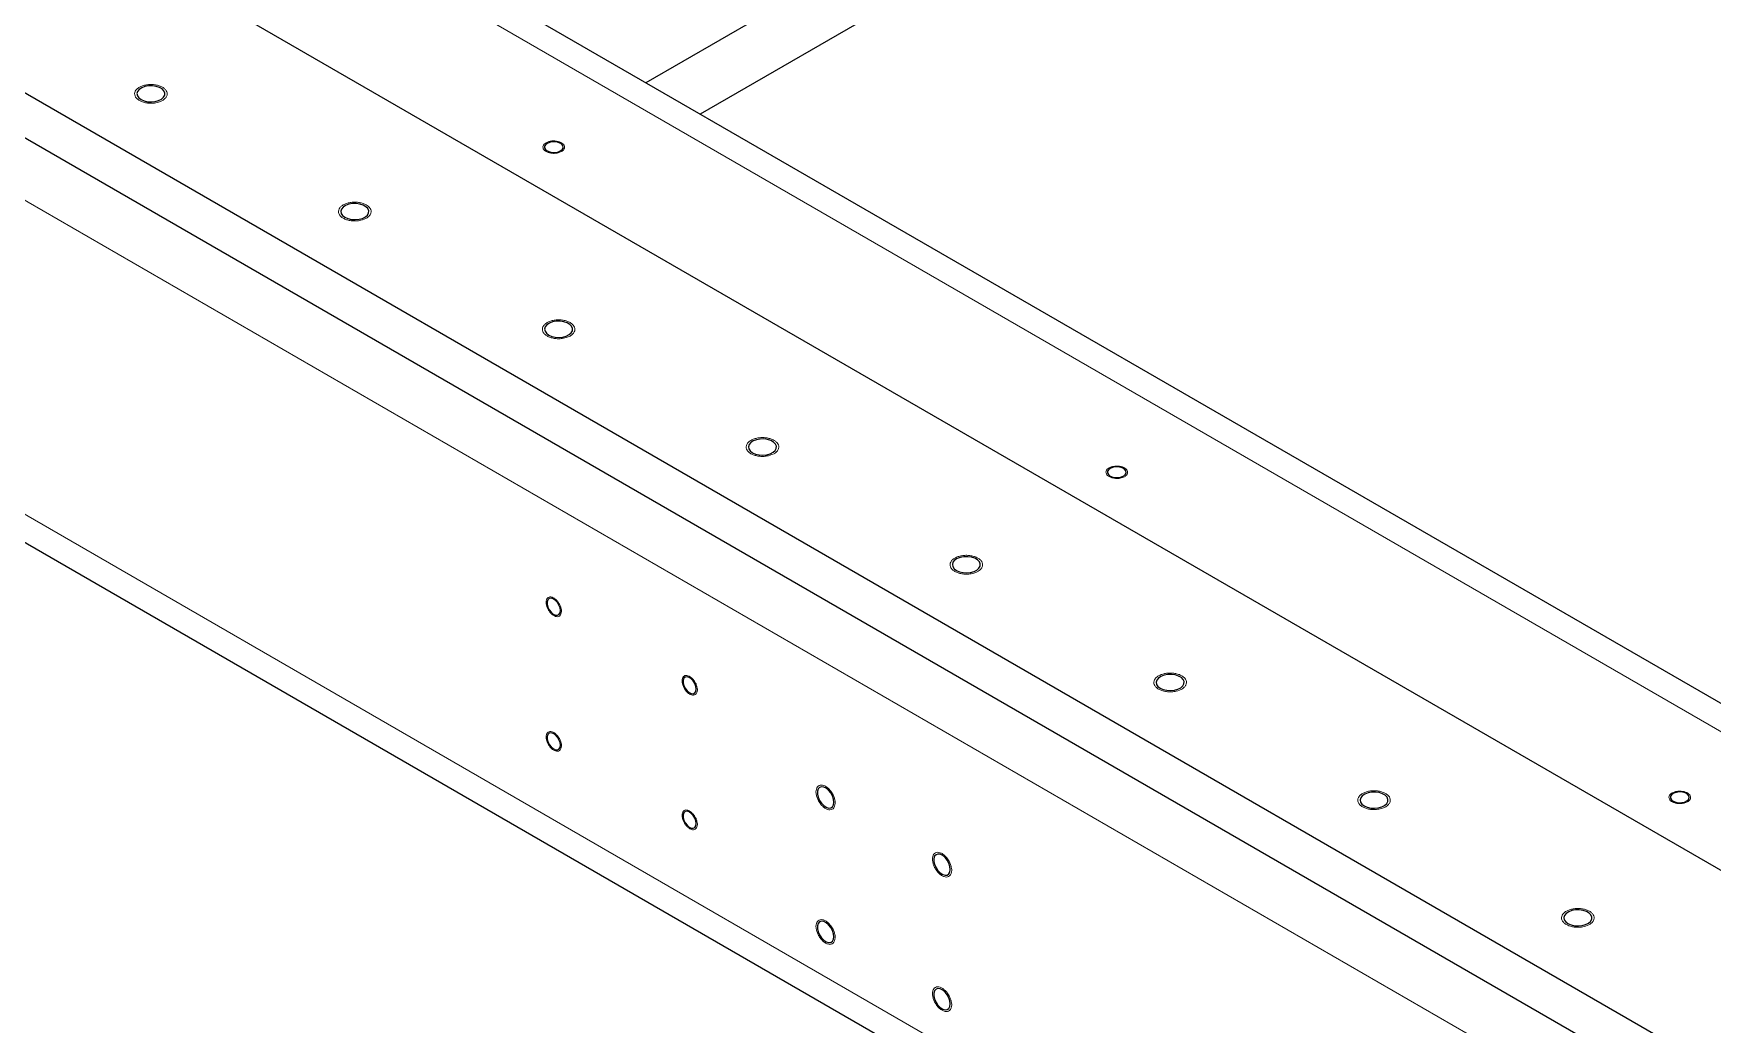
# Model space of a CAD drawing. Header units: millimetres. Extents: x 30 to 8380, y 30 to 5898.
# Drawn here: x 1380.2 to 1686, y 4730 to 4910.3 of the extents above; entities that cross this region are included whole.
import ezdxf

# ---------------------------------------------------------------- set-up
doc = ezdxf.new("R2010")
doc.units = ezdxf.units.MM
doc.header["$LTSCALE"] = 10

msp = doc.modelspace()

# ---------------------------------------------------------------- linework, layer by layer
at = {"color": 8, "linetype": 'Continuous', "lineweight": 18}
for p, q in [((412.5368818, 5519.330499), (2031.8114107, 4584.5432109)), ((352.4328054, 5472.385042), (1971.7073343, 4537.597754)), ((1327.1795033, 4852.5178941), (1611.1251746, 4688.5995472))]:
    msp.add_line(p, q, dxfattribs=at)
at = {"color": 7, "linetype": 'Continuous', "lineweight": 25}
for p, q in [((2039.3108012, 4585.2858317), (420.0362723, 5520.0731197)), ((1995.7489649, 4580.0542933), (383.5455038, 5510.7595408)), ((351.7256986, 5492.3903583), (1963.9291597, 4561.6851108)), ((351.7256986, 5484.2249502), (1963.9291597, 4553.5197027)), ((1666.794059, 5002.4441551), (1491.743576, 4901.3896623)), ((1676.695163, 4996.7283695), (1501.64468, 4895.6738767)), ((1327.1795033, 4847.4439769), (1609.7319139, 4684.3299422))]:
    msp.add_line(p, q, dxfattribs=at)
at = {"color": 7, "linetype": 'Continuous', "lineweight": 25, "flags": 128}
for points in [[(1399.7993697, 4898.3309957), (1400.352711, 4898.0887589), (1400.9987427, 4897.941688), (1401.6895518, 4897.9006906), (1402.3739041, 4897.9688072), (1403.0010443, 4898.140986), (1403.5244602, 4898.4044572), (1403.9053326, 4898.7396805), (1404.1154138, 4899.1217937), (1404.1391231, 4899.5224574), (1403.974702, 4899.9119562), (1403.634345, 4900.2614026), (1403.1432948, 4900.5448798), (1402.5379703, 4900.7413638), (1401.8632656, 4900.836282), (1401.1692205, 4900.8225949), (1400.5073092, 4900.7013176), (1399.9266226, 4900.4814447), (1399.4702276, 4900.1792831), (1399.1719729, 4899.8172428), (1399.0539786, 4899.4221746), (1399.1249959, 4899.023379), (1399.3797578, 4898.6504328), (1399.7993697, 4898.3309957)], [(1473.762739, 4888.9817958), (1474.2181864, 4888.7940716), (1474.7545431, 4888.7018901), (1475.3136866, 4888.7152407), (1475.8350251, 4888.8326765), (1476.2620635, 4889.0414717), (1476.5485254, 4889.319), (1476.6633683, 4889.6351868), (1476.5941473, 4889.9557686), (1476.3483634, 4890.2460052), (1475.9526511, 4890.474445), (1475.4498921, 4890.616333), (1474.8945681, 4890.6562935), (1474.346857, 4890.5899961), (1473.8661119, 4890.4246251), (1473.5044288, 4890.1781011), (1473.3010019, 4889.8771388), (1473.2778756, 4889.5543521), (1473.4375559, 4889.24472), (1473.762739, 4888.9817958)], [(1436.9224757, 4876.9002828), (1437.475817, 4876.658046), (1438.1218488, 4876.5109751), (1438.8126579, 4876.4699776), (1439.4970101, 4876.5380943), (1440.1241503, 4876.7102731), (1440.6475662, 4876.9737443), (1441.0284386, 4877.3089676), (1441.2385198, 4877.6910808), (1441.2622291, 4878.0917445), (1441.0978081, 4878.4812432), (1440.7574511, 4878.8306896), (1440.2664008, 4879.1141669), (1439.6610763, 4879.3106508), (1438.9863716, 4879.4055691), (1438.2923265, 4879.391882), (1437.6304152, 4879.2706047), (1437.0497286, 4879.0507317), (1436.5933336, 4878.7485702), (1436.2950789, 4878.3865298), (1436.1770846, 4877.9914617), (1436.2481019, 4877.5926661), (1436.5028638, 4877.2197199), (1436.9224757, 4876.9002828)], [(1474.0455817, 4855.4695698), (1474.598923, 4855.227333), (1475.2449548, 4855.0802621), (1475.9357639, 4855.0392647), (1476.6201161, 4855.1073813), (1477.2472563, 4855.2795601), (1477.7706722, 4855.5430314), (1478.1515446, 4855.8782546), (1478.3616258, 4856.2603679), (1478.3853351, 4856.6610316), (1478.2209141, 4857.0505303), (1477.8805571, 4857.3999767), (1477.3895068, 4857.683454), (1476.7841823, 4857.8799379), (1476.1094776, 4857.9748561), (1475.4154326, 4857.961169), (1474.7535213, 4857.8398917), (1474.1728347, 4857.6200188), (1473.7164396, 4857.3178572), (1473.4181849, 4856.9558169), (1473.3001906, 4856.5607488), (1473.371208, 4856.1619531), (1473.6259698, 4855.7890069), (1474.0455817, 4855.4695698)], [(1511.1686878, 4834.0388569), (1511.722029, 4833.7966201), (1512.3680608, 4833.6495492), (1513.0588699, 4833.6085518), (1513.7432222, 4833.6766684), (1514.3703623, 4833.8488472), (1514.8937783, 4834.1123184), (1515.2746506, 4834.4475417), (1515.4847318, 4834.8296549), (1515.5084411, 4835.2303186), (1515.3440201, 4835.6198173), (1515.0036631, 4835.9692638), (1514.5126128, 4836.252741), (1513.9072883, 4836.4492249), (1513.2325836, 4836.5441432), (1512.5385386, 4836.5304561), (1511.8766273, 4836.4091788), (1511.2959407, 4836.1893059), (1510.8395456, 4835.8871443), (1510.5412909, 4835.525104), (1510.4232966, 4835.1300358), (1510.494314, 4834.7312402), (1510.7490758, 4834.358294), (1511.1686878, 4834.0388569)], [(1576.2932223, 4829.7922077), (1576.7486696, 4829.6044835), (1577.2850264, 4829.512302), (1577.8441699, 4829.5256526), (1578.3655084, 4829.6430884), (1578.7925467, 4829.8518836), (1579.0790087, 4830.1294119), (1579.1938516, 4830.4455987), (1579.1246306, 4830.7661805), (1578.8788467, 4831.0564171), (1578.4831344, 4831.2848569), (1577.9803754, 4831.4267449), (1577.4250514, 4831.4667054), (1576.8773403, 4831.400408), (1576.3965951, 4831.235037), (1576.0349121, 4830.988513), (1575.8314852, 4830.6875507), (1575.8083588, 4830.364764), (1575.9680392, 4830.0551319), (1576.2932223, 4829.7922077)], [(1548.2917938, 4812.608144), (1548.845135, 4812.3659072), (1549.4911668, 4812.2188363), (1550.1819759, 4812.1778388), (1550.8663282, 4812.2459555), (1551.4934683, 4812.4181343), (1552.0168843, 4812.6816055), (1552.3977566, 4813.0168287), (1552.6078378, 4813.398942), (1552.6315471, 4813.7996057), (1552.4671261, 4814.1891044), (1552.1267691, 4814.5385508), (1551.6357189, 4814.8220281), (1551.0303943, 4815.018512), (1550.3556896, 4815.1134303), (1549.6616446, 4815.0997432), (1548.9997333, 4814.9784659), (1548.4190467, 4814.7585929), (1547.9626516, 4814.4564314), (1547.6643969, 4814.094391), (1547.5464027, 4813.6993229), (1547.61742, 4813.3005273), (1547.8721819, 4812.9275811), (1548.2917938, 4812.608144)], [(1476.1669021, 4805.2949881), (1476.10177, 4805.7833097), (1475.9134318, 4806.293914), (1475.6222968, 4806.771469), (1475.2599141, 4807.1642244), (1474.8655535, 4807.4296189), (1474.4819499, 4807.538893), (1474.1506729, 4807.4802051), (1473.9076214, 4807.2599149), (1473.7791339, 4806.9018943), (1473.7791339, 4806.4449404), (1473.9076214, 4805.9385713), (1474.1506729, 4805.4376598), (1474.4819499, 4804.9964876), (1474.8655535, 4804.6628624), (1475.2599141, 4804.4729378), (1475.6222968, 4804.447295), (1475.9134318, 4804.5887128), (1476.10177, 4804.8818664), (1476.1669021, 4805.2949881)], [(1500.9156394, 4791.0078462), (1500.8505073, 4791.4961677), (1500.6621691, 4792.006772), (1500.3710342, 4792.4843271), (1500.0086515, 4792.8770825), (1499.6142908, 4793.142477), (1499.2306873, 4793.251751), (1498.8994102, 4793.1930631), (1498.6563587, 4792.9727729), (1498.5278712, 4792.6147524), (1498.5278712, 4792.1577985), (1498.6563587, 4791.6514293), (1498.8994102, 4791.1505179), (1499.2306873, 4790.7093456), (1499.6142908, 4790.3757205), (1500.0086515, 4790.1857959), (1500.3710342, 4790.1601531), (1500.6621691, 4790.3015709), (1500.8505073, 4790.5947245), (1500.9156394, 4791.0078462)], [(1585.4148998, 4791.177431), (1585.968241, 4790.9351942), (1586.6142728, 4790.7881233), (1587.3050819, 4790.7471259), (1587.9894342, 4790.8152425), (1588.6165743, 4790.9874213), (1589.1399903, 4791.2508926), (1589.5208626, 4791.5861158), (1589.7309438, 4791.9682291), (1589.7546531, 4792.3688928), (1589.5902321, 4792.7583915), (1589.2498751, 4793.1078379), (1588.7588249, 4793.3913152), (1588.1535003, 4793.5877991), (1587.4787957, 4793.6827173), (1586.7847506, 4793.6690302), (1586.1228393, 4793.5477529), (1585.5421527, 4793.32788), (1585.0857577, 4793.0257184), (1584.7875029, 4792.6636781), (1584.6695087, 4792.2686099), (1584.740526, 4791.8698143), (1584.9952879, 4791.4968681), (1585.4148998, 4791.177431)], [(1476.1669021, 4780.7987638), (1476.10177, 4781.2870853), (1475.9134318, 4781.7976896), (1475.6222968, 4782.2752447), (1475.2599141, 4782.6680001), (1474.8655535, 4782.9333946), (1474.4819499, 4783.0426686), (1474.1506729, 4782.9839807), (1473.9076214, 4782.7636905), (1473.7791339, 4782.40567), (1473.7791339, 4781.9487161), (1473.9076214, 4781.4423469), (1474.1506729, 4780.9414355), (1474.4819499, 4780.5002632), (1474.8655535, 4780.1666381), (1475.2599141, 4779.9767135), (1475.6222968, 4779.9510707), (1475.9134318, 4780.0924885), (1476.10177, 4780.3856421), (1476.1669021, 4780.7987638)], [(1525.9648972, 4770.4231614), (1525.8981408, 4770.9731432), (1525.7038032, 4771.5513321), (1525.3991522, 4772.1063533), (1525.0112574, 4772.5888908), (1524.5745848, 4772.956069), (1524.1279349, 4773.1752626), (1523.7109943, 4773.2269951), (1523.3608101, 4773.10667), (1523.1084977, 4772.8249787), (1522.9764762, 4772.4069507), (1522.9764762, 4771.8897295), (1523.1084977, 4771.3192727), (1523.3608101, 4770.7462676), (1523.7109943, 4770.2216285), (1524.1279349, 4769.7919717), (1524.5745848, 4769.4954742), (1525.0112574, 4769.3584811), (1525.3991522, 4769.3931647), (1525.7038032, 4769.5964434), (1525.8981408, 4769.9502548), (1525.9648972, 4770.4231614)], [(1622.5380058, 4769.7467181), (1623.091347, 4769.5044813), (1623.7373788, 4769.3574104), (1624.4281879, 4769.316413), (1625.1125402, 4769.3845296), (1625.7396804, 4769.5567084), (1626.2630963, 4769.8201796), (1626.6439687, 4770.1554029), (1626.8540499, 4770.5375161), (1626.8777591, 4770.9381798), (1626.7133381, 4771.3276785), (1626.3729811, 4771.677125), (1625.8819309, 4771.9606022), (1625.2766063, 4772.1570861), (1624.6019017, 4772.2520044), (1623.9078566, 4772.2383173), (1623.2459453, 4772.11704), (1622.6652587, 4771.8971671), (1622.2088637, 4771.5950055), (1621.9106089, 4771.2329652), (1621.7926147, 4770.837897), (1621.863632, 4770.4391014), (1622.1183939, 4770.0661552), (1622.5380058, 4769.7467181)], [(1678.8237056, 4770.6026196), (1679.2791529, 4770.4148954), (1679.8155096, 4770.3227139), (1680.3746532, 4770.3360645), (1680.8959917, 4770.4535003), (1681.32303, 4770.6622955), (1681.609492, 4770.9398237), (1681.7243349, 4771.2560106), (1681.6551138, 4771.5765924), (1681.4093299, 4771.866829), (1681.0136177, 4772.0952688), (1680.5108587, 4772.2371568), (1679.9555346, 4772.2771173), (1679.4078236, 4772.2108199), (1678.9270784, 4772.0454489), (1678.5653954, 4771.7989249), (1678.3619685, 4771.4979626), (1678.3388421, 4771.1751759), (1678.4985224, 4770.8655438), (1678.8237056, 4770.6026196)], [(1500.9156394, 4766.5116218), (1500.8505073, 4766.9999434), (1500.6621691, 4767.5105477), (1500.3710342, 4767.9881027), (1500.0086515, 4768.3808581), (1499.6142908, 4768.6462526), (1499.2306873, 4768.7555267), (1498.8994102, 4768.6968388), (1498.6563587, 4768.4765486), (1498.5278712, 4768.118528), (1498.5278712, 4767.6615741), (1498.6563587, 4767.155205), (1498.8994102, 4766.6542935), (1499.2306873, 4766.2131213), (1499.6142908, 4765.8794961), (1500.0086515, 4765.6895715), (1500.3710342, 4765.6639287), (1500.6621691, 4765.8053465), (1500.8505073, 4766.0985001), (1500.9156394, 4766.5116218)], [(1547.1781006, 4758.1770397), (1547.1113442, 4758.7270216), (1546.9170066, 4759.3052104), (1546.6123556, 4759.8602316), (1546.2244608, 4760.3427691), (1545.7877883, 4760.7099473), (1545.3411383, 4760.9291409), (1544.9241977, 4760.9808734), (1544.5740135, 4760.8605484), (1544.3217011, 4760.578857), (1544.1896796, 4760.160829), (1544.1896796, 4759.6436079), (1544.3217011, 4759.073151), (1544.5740135, 4758.500146), (1544.9241977, 4757.9755068), (1545.3411383, 4757.5458501), (1545.7877883, 4757.2493525), (1546.2244608, 4757.1123594), (1546.6123556, 4757.147043), (1546.9170066, 4757.3503217), (1547.1113442, 4757.7041331), (1547.1781006, 4758.1770397)], [(1525.9648972, 4745.926937), (1525.8981408, 4746.4769189), (1525.7038032, 4747.0551077), (1525.3991522, 4747.6101289), (1525.0112574, 4748.0926664), (1524.5745848, 4748.4598446), (1524.1279349, 4748.6790382), (1523.7109943, 4748.7307708), (1523.3608101, 4748.6104457), (1523.1084977, 4748.3287544), (1522.9764762, 4747.9107263), (1522.9764762, 4747.3935052), (1523.1084977, 4746.8230483), (1523.3608101, 4746.2500433), (1523.7109943, 4745.7254041), (1524.1279349, 4745.2957474), (1524.5745848, 4744.9992499), (1525.0112574, 4744.8622567), (1525.3991522, 4744.8969403), (1525.7038032, 4745.100219), (1525.8981408, 4745.4540305), (1525.9648972, 4745.926937)], [(1659.6611118, 4748.3160052), (1660.214453, 4748.0737684), (1660.8604848, 4747.9266975), (1661.5512939, 4747.8857), (1662.2356462, 4747.9538167), (1662.8627864, 4748.1259955), (1663.3862023, 4748.3894667), (1663.7670747, 4748.7246899), (1663.9771559, 4749.1068032), (1664.0008652, 4749.5074669), (1663.8364441, 4749.8969656), (1663.4960871, 4750.246412), (1663.0050369, 4750.5298893), (1662.3997124, 4750.7263732), (1661.7250077, 4750.8212914), (1661.0309626, 4750.8076044), (1660.3690513, 4750.6863271), (1659.7883647, 4750.4664541), (1659.3319697, 4750.1642925), (1659.0337149, 4749.8022522), (1658.9157207, 4749.4071841), (1658.986738, 4749.0083885), (1659.2414999, 4748.6354423), (1659.6611118, 4748.3160052)], [(1547.1781006, 4733.6808154), (1547.1113442, 4734.2307972), (1546.9170066, 4734.808986), (1546.6123556, 4735.3640072), (1546.2244608, 4735.8465447), (1545.7877883, 4736.213723), (1545.3411383, 4736.4329165), (1544.9241977, 4736.4846491), (1544.5740135, 4736.364324), (1544.3217011, 4736.0826327), (1544.1896796, 4735.6646046), (1544.1896796, 4735.1473835), (1544.3217011, 4734.5769266), (1544.5740135, 4734.0039216), (1544.9241977, 4733.4792825), (1545.3411383, 4733.0496257), (1545.7877883, 4732.7531282), (1546.2244608, 4732.616135), (1546.6123556, 4732.6508187), (1546.9170066, 4732.8540973), (1547.1113442, 4733.2079088), (1547.1781006, 4733.6808154)]]:
    msp.add_lwpolyline(points, dxfattribs=at)
at = {"color": 7, "linetype": 'Continuous', "lineweight": 18}
for points, knots in [([(1403.7227631, 4898.1473039), (1403.1296163, 4897.8812287), (1402.4394653, 4897.7088188), (1401.6967243, 4897.6409075), (1400.9480623, 4897.6817618), (1400.2405205, 4897.8288147), (1399.6185564, 4898.0728263), (1399.1212503, 4898.3984646), (1398.7798497, 4898.7852683), (1398.6158061, 4899.2089333), (1398.639427, 4899.6428391), (1398.8492281, 4900.0597218), (1399.232027, 4900.4333872), (1399.7637708, 4900.7403564), (1400.4110483, 4900.9613415), (1401.1331886, 4901.0824571), (1401.884817, 4901.0960931), (1402.6187058, 4901.0013928), (1403.2887421, 4900.8043064), (1403.8528252, 4900.5172177), (1404.2755116, 4900.1581655), (1404.5302423, 4899.7497103), (1404.6010117, 4899.3175169), (1404.4833731, 4898.8887416), (1404.1847181, 4898.490326), (1403.7238124, 4898.1473039), (1403.8885621, 4898.257377), (1403.7238124, 4898.1473039)], [0, 0, 0, 0, 0.0399576749, 0.0799594385, 0.119961202, 0.1599629656, 0.1999647291, 0.2399664927, 0.2799682562, 0.3199700197, 0.3599717833, 0.3999735468, 0.4399753104, 0.4799770739, 0.5199788375, 0.559980601, 0.5999823646, 0.6399841281, 0.6799858916, 0.7199876552, 0.7599894187, 0.7999911823, 0.8399929458, 0.8799947094, 0.9199964729, 0.9599982365, 1, 1, 1, 1]), ([(1476.3784409, 4888.8593346), (1475.8993578, 4888.6549648), (1475.3366438, 4888.5412956), (1474.7408916, 4888.528427), (1474.1650365, 4888.6175025), (1473.6602457, 4888.8006072), (1473.2713722, 4889.0614716), (1473.0329689, 4889.3769166), (1472.9662191, 4889.7189137), (1473.0770539, 4890.0570748), (1473.355625, 4890.3613529), (1473.7771802, 4890.6047115), (1474.3042624, 4890.7655272), (1474.8900382, 4890.8295108), (1475.4824586, 4890.7909769), (1476.0288847, 4890.6533497), (1476.480764, 4890.4288577), (1476.7979451, 4890.1374482), (1476.952245, 4889.8050142), (1476.9299535, 4889.4610937), (1476.7330513, 4889.1362458), (1476.3790341, 4888.8593346), (1476.5077984, 4888.9478391), (1476.3790341, 4888.8593346)], [0, 0, 0, 0, 0.0475827423, 0.0952036051, 0.142824468, 0.1904453309, 0.2380661938, 0.2856870567, 0.3333079196, 0.3809287825, 0.4285496454, 0.4761705082, 0.5237913711, 0.571412234, 0.6190330969, 0.6666539598, 0.7142748227, 0.7618956856, 0.8095165485, 0.8571374113, 0.9047582742, 0.9523791371, 1, 1, 1, 1]), ([(1440.8457279, 4876.7165909), (1440.2527223, 4876.4505157), (1439.5625713, 4876.2781059), (1438.8198303, 4876.2101945), (1438.0711683, 4876.2510489), (1437.3636265, 4876.3981018), (1436.7416624, 4876.6421134), (1436.2443563, 4876.9677516), (1435.9029557, 4877.3545554), (1435.7389121, 4877.7782204), (1435.762533, 4878.2121262), (1435.9723341, 4878.6290089), (1436.355133, 4879.0026742), (1436.8868769, 4879.3096435), (1437.5341544, 4879.5306285), (1438.2562946, 4879.6517441), (1439.007923, 4879.6653802), (1439.7418118, 4879.5706798), (1440.4118482, 4879.3735935), (1440.9759312, 4879.0865048), (1441.3986176, 4878.7274525), (1441.6533483, 4878.3189974), (1441.7241177, 4877.886804), (1441.6064791, 4877.4580287), (1441.3078241, 4877.0596131), (1440.8469184, 4876.7165909), (1441.0116681, 4876.8266641), (1440.8469184, 4876.7165909)], [0, 0, 0, 0, 0.0399519831, 0.0799539838, 0.1199559845, 0.1599579852, 0.1999599859, 0.2399619866, 0.2799639873, 0.3199659881, 0.3599679888, 0.3999699895, 0.4399719902, 0.4799739909, 0.5199759916, 0.5599779923, 0.599979993, 0.6399819937, 0.6799839944, 0.7199859951, 0.7599879958, 0.7999899965, 0.8399919972, 0.8799939979, 0.9199959986, 0.9599979993, 1, 1, 1, 1]), ([(1477.9698849, 4855.285878), (1477.3758283, 4855.0198028), (1476.6856774, 4854.8473929), (1475.9429363, 4854.7794816), (1475.1942743, 4854.8203359), (1474.4867325, 4854.9673888), (1473.8647684, 4855.2114005), (1473.3674623, 4855.5370387), (1473.0260617, 4855.9238425), (1472.8620181, 4856.3475075), (1472.885639, 4856.7814133), (1473.0954402, 4857.198296), (1473.478239, 4857.5719613), (1474.0099829, 4857.8789305), (1474.6572604, 4858.0999156), (1475.3794006, 4858.2210312), (1476.131029, 4858.2346672), (1476.8649178, 4858.1399669), (1477.5349542, 4857.9428805), (1478.0990372, 4857.6557918), (1478.5217236, 4857.2967396), (1478.7764543, 4856.8882844), (1478.8472237, 4856.456091), (1478.7295851, 4856.0273158), (1478.4309301, 4855.6289001), (1477.9700244, 4855.285878), (1478.1347741, 4855.3959512), (1477.9700244, 4855.285878)], [0, 0, 0, 0, 0.0399943714, 0.0799946059, 0.1199948404, 0.1599950749, 0.1999953095, 0.239995544, 0.2799957785, 0.319996013, 0.3599962476, 0.3999964821, 0.4399967166, 0.4799969512, 0.5199971857, 0.5599974202, 0.5999976547, 0.6399978893, 0.6799981238, 0.7199983583, 0.7599985928, 0.7999988274, 0.8399990619, 0.8799992964, 0.9199995309, 0.9599997655, 1, 1, 1, 1]), ([(1515.0928497, 4833.8551651), (1514.4989343, 4833.5890899), (1513.8087834, 4833.41668), (1513.0660423, 4833.3487687), (1512.3173803, 4833.389623), (1511.6098385, 4833.5366759), (1510.9878745, 4833.7806875), (1510.4905683, 4834.1063258), (1510.1491677, 4834.4931295), (1509.9851242, 4834.9167945), (1510.008745, 4835.3507003), (1510.2185462, 4835.767583), (1510.601345, 4836.1412484), (1511.1330889, 4836.4482176), (1511.7803664, 4836.6692026), (1512.5025067, 4836.7903183), (1513.254135, 4836.8039543), (1513.9880238, 4836.709254), (1514.6580602, 4836.5121676), (1515.2221433, 4836.2250789), (1515.6448296, 4835.8660267), (1515.8995603, 4835.4575715), (1515.9703297, 4835.0253781), (1515.8526911, 4834.5966028), (1515.5540361, 4834.1981872), (1515.0931304, 4833.8551651), (1515.2578801, 4833.9652382), (1515.0931304, 4833.8551651)], [0, 0, 0, 0, 0.0399886767, 0.0799891485, 0.1199896203, 0.1599900921, 0.1999905639, 0.2399910357, 0.2799915075, 0.3199919793, 0.3599924511, 0.3999929229, 0.4399933947, 0.4799938665, 0.5199943384, 0.5599948102, 0.599995282, 0.6399957538, 0.6799962256, 0.7199966974, 0.7599971692, 0.799997641, 0.8399981128, 0.8799985846, 0.9199990564, 0.9599995282, 1, 1, 1, 1]), ([(1578.9091587, 4829.6697465), (1578.4298411, 4829.4653767), (1577.867127, 4829.3517075), (1577.2713749, 4829.3388389), (1576.6955198, 4829.4279144), (1576.190729, 4829.6110191), (1575.8018554, 4829.8718835), (1575.5634522, 4830.1873285), (1575.4967024, 4830.5293256), (1575.6075372, 4830.8674867), (1575.8861083, 4831.1717648), (1576.3076635, 4831.4151234), (1576.8347457, 4831.5759391), (1577.4205214, 4831.6399226), (1578.0129419, 4831.6013888), (1578.559368, 4831.4637616), (1579.0112473, 4831.2392696), (1579.3284283, 4830.9478601), (1579.4827283, 4830.615426), (1579.4604368, 4830.2715056), (1579.2635346, 4829.9466577), (1578.9095174, 4829.6697465), (1579.0382816, 4829.758251), (1578.9095174, 4829.6697465)], [0, 0, 0, 0, 0.0475970959, 0.0952172411, 0.1428373863, 0.1904575315, 0.2380776767, 0.2856978219, 0.3333179671, 0.3809381123, 0.4285582575, 0.4761784027, 0.5237985479, 0.5714186932, 0.6190388384, 0.6666589836, 0.7142791288, 0.761899274, 0.8095194192, 0.8571395644, 0.9047597096, 0.9523798548, 1, 1, 1, 1]), ([(1552.2158146, 4812.4244521), (1551.6220403, 4812.1583769), (1550.9318894, 4811.9859671), (1550.1891483, 4811.9180557), (1549.4404863, 4811.95891), (1548.7329446, 4812.105963), (1548.1109805, 4812.3499746), (1547.6136743, 4812.6756128), (1547.2722738, 4813.0624166), (1547.1082302, 4813.4860816), (1547.131851, 4813.9199874), (1547.3416522, 4814.3368701), (1547.724451, 4814.7105354), (1548.2561949, 4815.0175046), (1548.9034724, 4815.2384897), (1549.6256127, 4815.3596053), (1550.377241, 4815.3732414), (1551.1111298, 4815.278541), (1551.7811662, 4815.0814547), (1552.3452493, 4814.794366), (1552.7679356, 4814.4353137), (1553.0226663, 4814.0268585), (1553.0934357, 4813.5946652), (1552.9757971, 4813.1658899), (1552.6771421, 4812.7674742), (1552.2162364, 4812.4244521), (1552.3809861, 4812.5345253), (1552.2162364, 4812.4244521)], [0, 0, 0, 0, 0.0399829825, 0.0799836916, 0.1199844006, 0.1599851097, 0.1999858187, 0.2399865278, 0.2799872369, 0.3199879459, 0.359988655, 0.3999893641, 0.4399900731, 0.4799907822, 0.5199914912, 0.5599922003, 0.5999929094, 0.6399936184, 0.6799943275, 0.7199950366, 0.7599957456, 0.7999964547, 0.8399971637, 0.8799978728, 0.9199985819, 0.9599992909, 1, 1, 1, 1]), ([(1476.3784409, 4805.1725269), (1476.3162046, 4804.7274384), (1476.1332986, 4804.3944393), (1475.8465683, 4804.2031182), (1475.4814908, 4804.1704748), (1475.0705049, 4804.2994096), (1474.6501284, 4804.578466), (1474.2577138, 4804.9828489), (1473.9281287, 4805.4766269), (1473.6906582, 4806.0159257), (1473.5664026, 4806.5528263), (1473.5664026, 4807.0396227), (1473.6906582, 4807.4330609), (1473.9281287, 4807.6981821), (1474.2577138, 4807.8114292), (1474.6501284, 4807.7627398), (1475.0705049, 4807.5564399), (1475.4814908, 4807.2108604), (1475.8465683, 4806.7567075), (1476.1332986, 4806.2343346), (1476.3162046, 4805.6901569), (1476.3790341, 4805.1725269), (1476.3667608, 4805.3424771), (1476.3790341, 4805.1725269)], [0, 0, 0, 0, 0.0476143136, 0.0952335979, 0.1428528822, 0.1904721665, 0.2380914508, 0.2857107352, 0.3333300195, 0.3809493038, 0.4285685881, 0.4761878725, 0.5238071568, 0.5714264411, 0.6190457254, 0.6666650097, 0.7142842941, 0.7619035784, 0.8095228627, 0.857142147, 0.9047614314, 0.9523807157, 1, 1, 1, 1]), ([(1501.1274815, 4790.8853849), (1501.0649419, 4790.4402964), (1500.882036, 4790.1072974), (1500.5953056, 4789.9159763), (1500.2302281, 4789.8833329), (1499.8192422, 4790.0122676), (1499.3988658, 4790.2913241), (1499.0064511, 4790.6957069), (1498.676866, 4791.1894849), (1498.4393955, 4791.7287838), (1498.3151399, 4792.2656844), (1498.3151399, 4792.7524807), (1498.4393955, 4793.1459189), (1498.676866, 4793.4110401), (1499.0064511, 4793.5242873), (1499.3988658, 4793.4755978), (1499.8192422, 4793.269298), (1500.2302281, 4792.9237185), (1500.5953056, 4792.4695655), (1500.882036, 4791.9471926), (1501.0649419, 4791.4030149), (1501.1277715, 4790.8853849), (1501.1154982, 4791.0553351), (1501.1277715, 4790.8853849)], [0, 0, 0, 0, 0.0476167279, 0.0952358916, 0.1428550552, 0.1904742188, 0.2380933824, 0.285712546, 0.3333317096, 0.3809508732, 0.4285700368, 0.4761892004, 0.523808364, 0.5714275276, 0.6190466912, 0.6666658548, 0.7142850184, 0.761904182, 0.8095233456, 0.8571425092, 0.9047616728, 0.9523808364, 1, 1, 1, 1]), ([(1589.3387794, 4790.9937392), (1588.7451463, 4790.727664), (1588.0549954, 4790.5552541), (1587.3122543, 4790.4873428), (1586.5635923, 4790.5281971), (1585.8560506, 4790.67525), (1585.2340865, 4790.9192617), (1584.7367803, 4791.2448999), (1584.3953798, 4791.6317037), (1584.2313362, 4792.0553687), (1584.2549571, 4792.4892745), (1584.4647582, 4792.9061572), (1584.847557, 4793.2798225), (1585.3793009, 4793.5867917), (1586.0265784, 4793.8077768), (1586.7487187, 4793.9288924), (1587.500347, 4793.9425284), (1588.2342358, 4793.8478281), (1588.9042722, 4793.6507417), (1589.4683553, 4793.363653), (1589.8910416, 4793.0046008), (1590.1457724, 4792.5961456), (1590.2165418, 4792.1639522), (1590.0989031, 4791.735177), (1589.8002482, 4791.3367613), (1589.3393424, 4790.9937392), (1589.5040922, 4791.1038124), (1589.3393424, 4790.9937392)], [0, 0, 0, 0, 0.0399772887, 0.079978235, 0.1199791813, 0.1599801276, 0.1999810739, 0.2399820202, 0.2799829665, 0.3199839129, 0.3599848592, 0.3999858055, 0.4399867518, 0.4799876981, 0.5199886444, 0.5599895907, 0.599990537, 0.6399914833, 0.6799924296, 0.7199933759, 0.7599943222, 0.7999952685, 0.8399962148, 0.8799971611, 0.9199981074, 0.9599990537, 1, 1, 1, 1]), ([(1476.3784409, 4780.6763025), (1476.3162046, 4780.231214), (1476.1332986, 4779.898215), (1475.8465683, 4779.7068939), (1475.4814908, 4779.6742505), (1475.0705049, 4779.8031852), (1474.6501284, 4780.0822417), (1474.2577138, 4780.4866245), (1473.9281287, 4780.9804025), (1473.6906582, 4781.5197014), (1473.5664026, 4782.056602), (1473.5664026, 4782.5433983), (1473.6906582, 4782.9368365), (1473.9281287, 4783.2019577), (1474.2577138, 4783.3152049), (1474.6501284, 4783.2665154), (1475.0705049, 4783.0602156), (1475.4814908, 4782.7146361), (1475.8465683, 4782.2604831), (1476.1332986, 4781.7381102), (1476.3162046, 4781.1939325), (1476.3790341, 4780.6763025), (1476.3667608, 4780.8462527), (1476.3790341, 4780.6763025)], [0, 0, 0, 0, 0.0476143136, 0.0952335979, 0.1428528822, 0.1904721665, 0.2380914508, 0.2857107352, 0.3333300195, 0.3809493038, 0.4285685881, 0.4761878725, 0.5238071568, 0.5714264411, 0.6190457254, 0.6666650097, 0.7142842941, 0.7619035784, 0.8095228627, 0.857142147, 0.9047614314, 0.9523807157, 1, 1, 1, 1]), ([(1526.2293816, 4770.2700849), (1526.1645086, 4769.757178), (1525.9727096, 4769.3579976), (1525.6688901, 4769.1021491), (1525.275583, 4769.0086077), (1524.8219581, 4769.0843108), (1524.3416586, 4769.3236439), (1523.8703061, 4769.7088568), (1523.4428588, 4770.21138), (1523.0910185, 4770.7939436), (1522.8408794, 4771.4133416), (1522.7109934, 4772.023636), (1522.7109934, 4772.5795641), (1522.8408794, 4773.0398953), (1523.0910185, 4773.3704889), (1523.4428588, 4773.5468263), (1523.8703061, 4773.5558293), (1524.3416586, 4773.3968302), (1524.8219581, 4773.0816214), (1525.275583, 4772.6335803), (1525.6688901, 4772.0859361), (1525.9727096, 4771.4793051), (1526.1645086, 4770.8586783), (1526.2300622, 4770.2700849), (1526.2172885, 4770.46334), (1526.2300622, 4770.2700849)], [0, 0, 0, 0, 0.0434742784, 0.0869527202, 0.1304311621, 0.173909604, 0.2173880459, 0.2608664878, 0.3043449297, 0.3478233716, 0.3913018135, 0.4347802554, 0.4782586973, 0.5217371392, 0.5652155811, 0.608694023, 0.6521724649, 0.6956509067, 0.7391293486, 0.7826077905, 0.8260862324, 0.8695646743, 0.9130431162, 0.9565215581, 1, 1, 1, 1]), ([(1626.4617443, 4769.5630263), (1625.8682523, 4769.2969511), (1625.1781014, 4769.1245412), (1624.4353604, 4769.0566299), (1623.6866984, 4769.0974842), (1622.9791566, 4769.2445371), (1622.3571925, 4769.4885487), (1621.8598864, 4769.814187), (1621.5184858, 4770.2009907), (1621.3544422, 4770.6246557), (1621.3780631, 4771.0585615), (1621.5878642, 4771.4754442), (1621.970663, 4771.8491096), (1622.5024069, 4772.1560788), (1623.1496844, 4772.3770638), (1623.8718247, 4772.4981795), (1624.623453, 4772.5118155), (1625.3573418, 4772.4171152), (1626.0273782, 4772.2200288), (1626.5914613, 4771.9329401), (1627.0141477, 4771.5738878), (1627.2688784, 4771.1654327), (1627.3396478, 4770.7332393), (1627.2220091, 4770.304464), (1626.9233542, 4769.9060484), (1626.4624484, 4769.5630263), (1626.6271982, 4769.6730994), (1626.4624484, 4769.5630263)], [0, 0, 0, 0, 0.0399715954, 0.0799727789, 0.1199739625, 0.159975146, 0.1999763295, 0.239977513, 0.2799786966, 0.3199798801, 0.3599810636, 0.3999822471, 0.4399834307, 0.4799846142, 0.5199857977, 0.5599869812, 0.5999881648, 0.6399893483, 0.6799905318, 0.7199917153, 0.7599928989, 0.7999940824, 0.8399952659, 0.8799964494, 0.919997633, 0.9599988165, 1, 1, 1, 1]), ([(1681.4398766, 4770.4801584), (1680.9603244, 4770.2757886), (1680.3976103, 4770.1621194), (1679.8018582, 4770.1492508), (1679.2260031, 4770.2383263), (1678.7212123, 4770.421431), (1678.3323387, 4770.6822953), (1678.0939355, 4770.9977404), (1678.0271857, 4771.3397375), (1678.1380204, 4771.6778986), (1678.4165915, 4771.9821767), (1678.8381467, 4772.2255353), (1679.365229, 4772.386351), (1679.9510047, 4772.4503345), (1680.5434252, 4772.4118007), (1681.0898513, 4772.2741735), (1681.5417305, 4772.0496815), (1681.8589116, 4771.758272), (1682.0132115, 4771.4258379), (1681.99092, 4771.0819175), (1681.7940179, 4770.7570696), (1681.4400007, 4770.4801584), (1681.5687649, 4770.5686629), (1681.4400007, 4770.4801584)], [0, 0, 0, 0, 0.0476114516, 0.095230879, 0.1428503064, 0.1904697338, 0.2380891613, 0.2857085887, 0.3333280161, 0.3809474435, 0.4285668709, 0.4761862984, 0.5238057258, 0.5714251532, 0.6190445806, 0.6666640081, 0.7142834355, 0.7619028629, 0.8095222903, 0.8571417177, 0.9047611452, 0.9523805726, 1, 1, 1, 1]), ([(1501.1274815, 4766.3891606), (1501.0649419, 4765.944072), (1500.882036, 4765.611073), (1500.5953056, 4765.4197519), (1500.2302281, 4765.3871085), (1499.8192422, 4765.5160432), (1499.3988658, 4765.7950997), (1499.0064511, 4766.1994826), (1498.676866, 4766.6932606), (1498.4393955, 4767.2325594), (1498.3151399, 4767.76946), (1498.3151399, 4768.2562564), (1498.4393955, 4768.6496945), (1498.676866, 4768.9148158), (1499.0064511, 4769.0280629), (1499.3988658, 4768.9793734), (1499.8192422, 4768.7730736), (1500.2302281, 4768.4274941), (1500.5953056, 4767.9733412), (1500.882036, 4767.4509683), (1501.0649419, 4766.9067906), (1501.1277715, 4766.3891606), (1501.1154982, 4766.5591108), (1501.1277715, 4766.3891606)], [0, 0, 0, 0, 0.0476167279, 0.0952358916, 0.1428550552, 0.1904742188, 0.2380933824, 0.285712546, 0.3333317096, 0.3809508732, 0.4285700368, 0.4761892004, 0.523808364, 0.5714275276, 0.6190466912, 0.6666658548, 0.7142850184, 0.761904182, 0.8095233456, 0.8571425092, 0.9047616728, 0.9523808364, 1, 1, 1, 1]), ([(1547.4426746, 4758.0239632), (1547.377712, 4757.5110563), (1547.1859131, 4757.1118759), (1546.8820936, 4756.8560274), (1546.4887864, 4756.762486), (1546.0351615, 4756.8381891), (1545.554862, 4757.0775222), (1545.0835096, 4757.4627351), (1544.6560623, 4757.9652583), (1544.3042219, 4758.5478219), (1544.0540828, 4759.1672199), (1543.9241968, 4759.7775143), (1543.9241968, 4760.3334424), (1544.0540828, 4760.7937736), (1544.3042219, 4761.1243672), (1544.6560623, 4761.3007046), (1545.0835096, 4761.3097076), (1545.554862, 4761.1507086), (1546.0351615, 4760.8354997), (1546.4887864, 4760.3874586), (1546.8820936, 4759.8398144), (1547.1859131, 4759.2331834), (1547.377712, 4758.6125567), (1547.4432656, 4758.0239632), (1547.4304919, 4758.2172183), (1547.4432656, 4758.0239632)], [0, 0, 0, 0, 0.0434748005, 0.0869532187, 0.1304316368, 0.173910055, 0.2173884731, 0.2608668913, 0.3043453095, 0.3478237276, 0.3913021458, 0.4347805639, 0.4782589821, 0.5217374003, 0.5652158184, 0.6086942366, 0.6521726547, 0.6956510729, 0.739129491, 0.7826079092, 0.8260863274, 0.8695647455, 0.9130431637, 0.9565215818, 1, 1, 1, 1]), ([(1526.2293816, 4745.7738605), (1526.1645086, 4745.2609536), (1525.9727096, 4744.8617732), (1525.6688901, 4744.6059248), (1525.275583, 4744.5123833), (1524.8219581, 4744.5880864), (1524.3416586, 4744.8274196), (1523.8703061, 4745.2126324), (1523.4428588, 4745.7151556), (1523.0910185, 4746.2977192), (1522.8408794, 4746.9171172), (1522.7109934, 4747.5274116), (1522.7109934, 4748.0833398), (1522.8408794, 4748.543671), (1523.0910185, 4748.8742645), (1523.4428588, 4749.0506019), (1523.8703061, 4749.0596049), (1524.3416586, 4748.9006059), (1524.8219581, 4748.585397), (1525.275583, 4748.1373559), (1525.6688901, 4747.5897117), (1525.9727096, 4746.9830807), (1526.1645086, 4746.362454), (1526.2300622, 4745.7738605), (1526.2172885, 4745.9671157), (1526.2300622, 4745.7738605)], [0, 0, 0, 0, 0.0434742784, 0.0869527202, 0.1304311621, 0.173909604, 0.2173880459, 0.2608664878, 0.3043449297, 0.3478233716, 0.3913018135, 0.4347802554, 0.4782586973, 0.5217371392, 0.5652155811, 0.608694023, 0.6521724649, 0.6956509067, 0.7391293486, 0.7826077905, 0.8260862324, 0.8695646743, 0.9130431162, 0.9565215581, 1, 1, 1, 1]), ([(1663.5847092, 4748.1323133), (1662.9913583, 4747.8662381), (1662.3012074, 4747.6938283), (1661.5584664, 4747.6259169), (1660.8098044, 4747.6667712), (1660.1022626, 4747.8138241), (1659.4802985, 4748.0578358), (1658.9829924, 4748.383474), (1658.6415918, 4748.7702778), (1658.4775482, 4749.1939428), (1658.5011691, 4749.6278486), (1658.7109702, 4750.0447313), (1659.0937691, 4750.4183966), (1659.6255129, 4750.7253658), (1660.2727904, 4750.9463509), (1660.9949307, 4751.0674665), (1661.746559, 4751.0811026), (1662.4804479, 4750.9864022), (1663.1504842, 4750.7893159), (1663.7145673, 4750.5022271), (1664.1372537, 4750.1431749), (1664.3919844, 4749.7347197), (1664.4627538, 4749.3025264), (1664.3451152, 4748.8737511), (1664.0464602, 4748.4753354), (1663.5855544, 4748.1323133), (1663.7503042, 4748.2423865), (1663.5855544, 4748.1323133)], [0, 0, 0, 0, 0.0399659025, 0.0799673233, 0.119968744, 0.1599701647, 0.1999715854, 0.2399730062, 0.2799744269, 0.3199758476, 0.3599772683, 0.3999786891, 0.4399801098, 0.4799815305, 0.5199829513, 0.559984372, 0.5999857927, 0.6399872134, 0.6799886342, 0.7199900549, 0.7599914756, 0.7999928964, 0.8399943171, 0.8799957378, 0.9199971585, 0.9599985793, 1, 1, 1, 1]), ([(1547.4426746, 4733.5277388), (1547.377712, 4733.0148319), (1547.1859131, 4732.6156516), (1546.8820936, 4732.3598031), (1546.4887864, 4732.2662616), (1546.0351615, 4732.3419648), (1545.554862, 4732.5812979), (1545.0835096, 4732.9665108), (1544.6560623, 4733.4690339), (1544.3042219, 4734.0515976), (1544.0540828, 4734.6709955), (1543.9241968, 4735.28129), (1543.9241968, 4735.8372181), (1544.0540828, 4736.2975493), (1544.3042219, 4736.6281429), (1544.6560623, 4736.8044802), (1545.0835096, 4736.8134833), (1545.554862, 4736.6544842), (1546.0351615, 4736.3392753), (1546.4887864, 4735.8912342), (1546.8820936, 4735.34359), (1547.1859131, 4734.7369591), (1547.377712, 4734.1163323), (1547.4432656, 4733.5277388), (1547.4304919, 4733.720994), (1547.4432656, 4733.5277388)], [0, 0, 0, 0, 0.0434748005, 0.0869532187, 0.1304316368, 0.173910055, 0.2173884731, 0.2608668913, 0.3043453095, 0.3478237276, 0.3913021458, 0.4347805639, 0.4782589821, 0.5217374003, 0.5652158184, 0.6086942366, 0.6521726547, 0.6956510729, 0.739129491, 0.7826079092, 0.8260863274, 0.8695647455, 0.9130431637, 0.9565215818, 1, 1, 1, 1])]:
    msp.add_open_spline(points, degree=3, knots=knots, dxfattribs=at)

doc.saveas('drawing.dxf')
